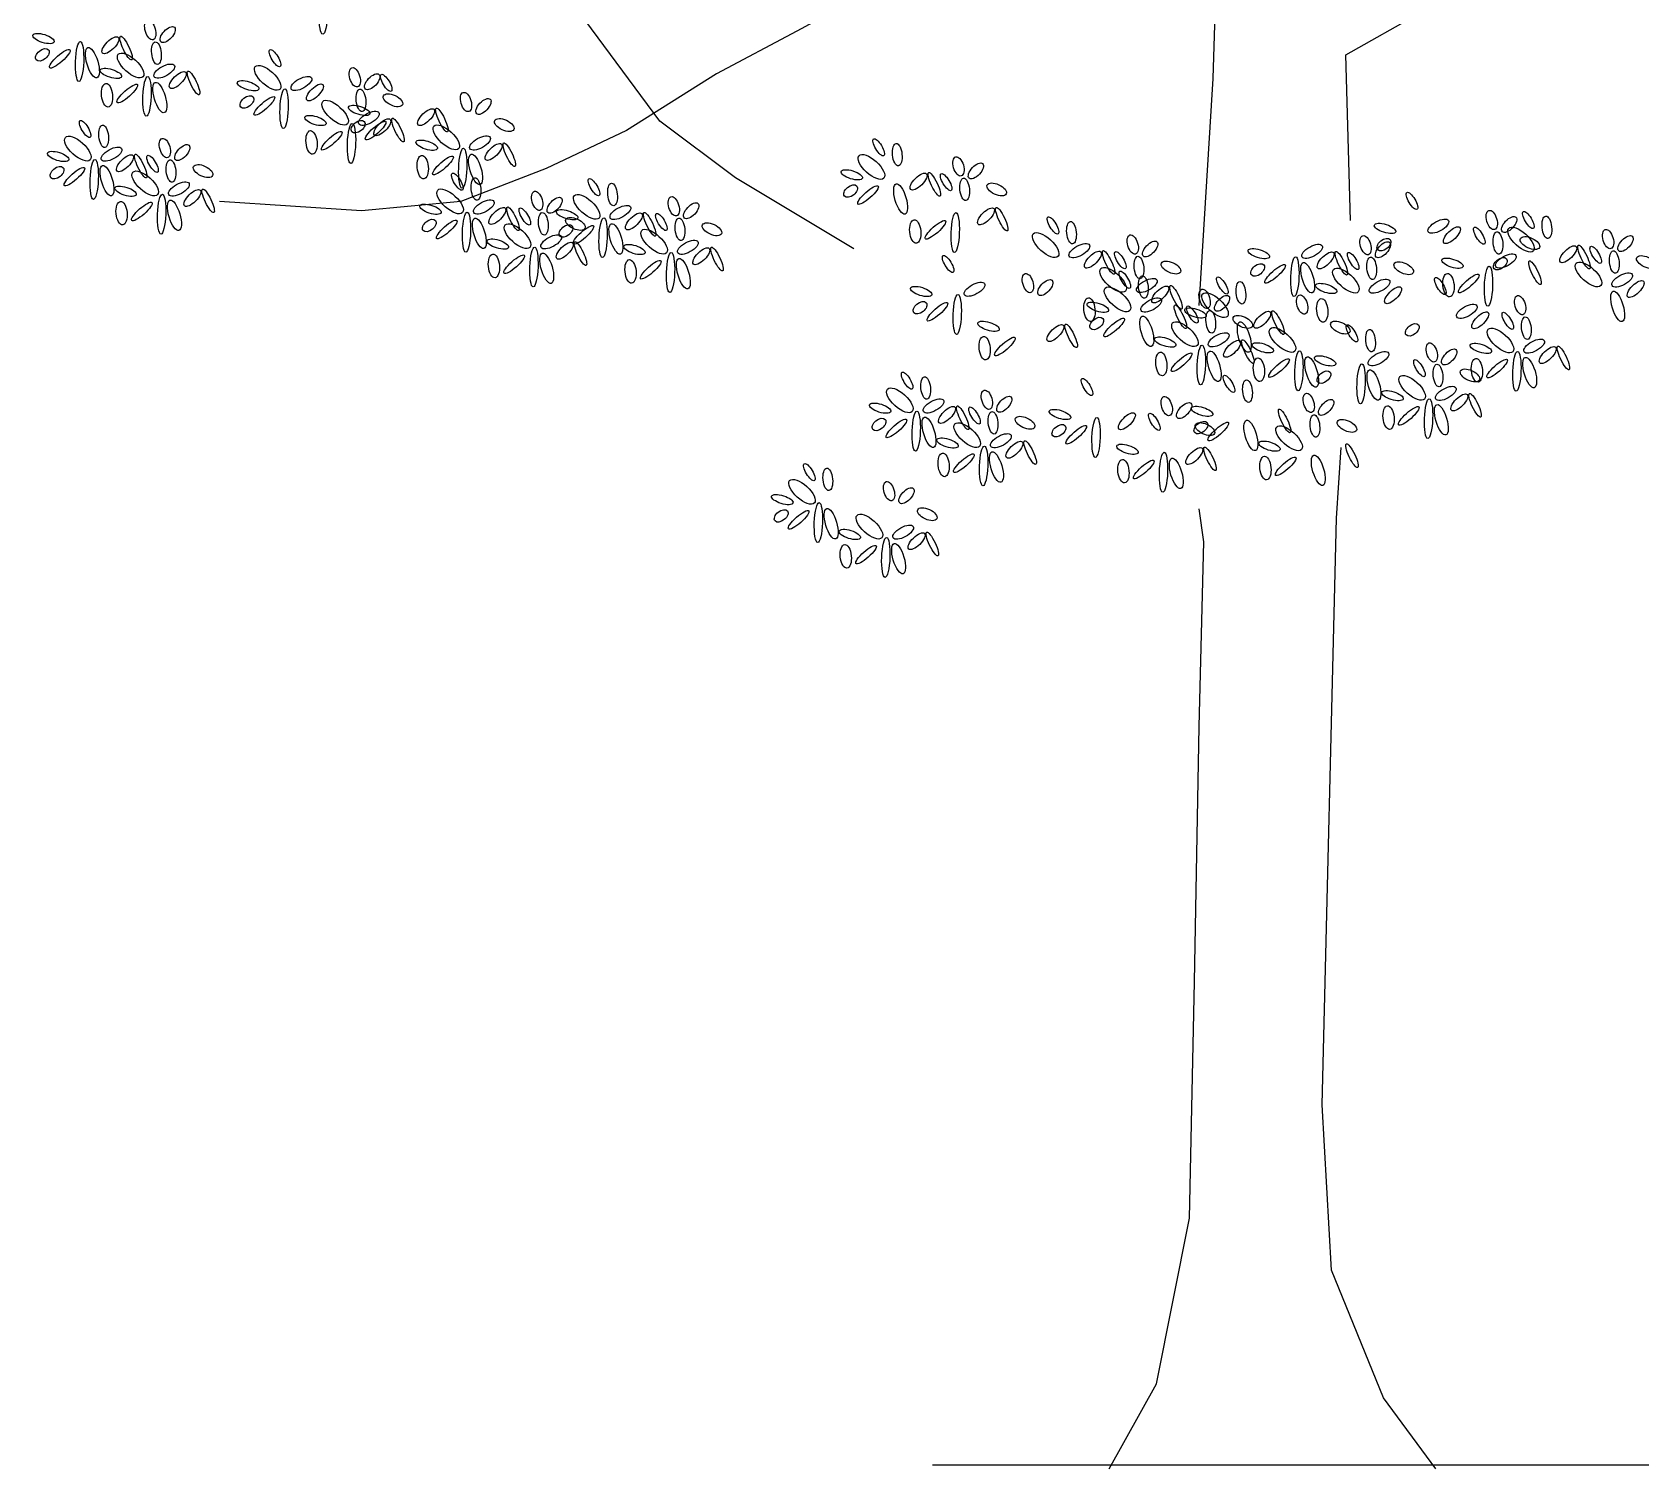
# Model space of a CAD drawing. Header units: millimetres. Extents: x -38686 to 870903, y -23218 to 232707.
# Drawn here: x 42512 to 45839, y 7247 to 10218 of the extents above; entities that cross this region are included whole.
import ezdxf

# ---------------------------------------------------------------- set-up
doc = ezdxf.new("R2010")
doc.units = ezdxf.units.MM
doc.header["$LTSCALE"] = 10
doc.layers.add('40 - Detail Outline', color=142, linetype='Continuous')

msp = doc.modelspace()

# ---------------------------------------------------------------- linework, layer by layer
at = {"layer": '40 - Detail Outline', "color": 250}
msp.add_line((44374.092, 7255.493), (50066.792, 7255.493), dxfattribs=at)
for points in [[(44925.434, 9653.049), (44954.791, 10122.541), (44964.577, 10455.098), (44974.363, 10650.719)], [(44915.648, 10552.909), (44729.714, 10523.565), (44563.352, 10474.66), (44367.633, 10415.973), (44308.917, 10337.725), (44093.625, 10220.352), (43927.263, 10132.322), (43741.33, 10014.949), (43574.968, 9936.701), (43398.82, 9868.233), (43193.315, 9848.671), (42899.735, 9868.233)], [(44211.057, 9770.422), (43966.407, 9917.139), (43809.832, 10034.511), (43643.47, 10259.476), (43506.466, 10357.287)], [(45228.799, 10171.447), (45385.375, 10259.476)], [(45238.585, 9829.109), (45228.799, 10171.447)], [(45414.733, 7246.905), (45307.087, 7393.621), (45199.441, 7657.71), (45179.869, 8000.048), (45209.227, 9212.901), (45219.013, 9359.617)], [(44739.5, 7246.905), (44837.36, 7422.964), (44905.862, 7765.302), (44915.648, 8254.356), (44925.434, 8782.534), (44935.22, 9163.996), (44925.434, 9232.463)]]:
    msp.add_lwpolyline(points, dxfattribs=at)
for centre, major_axis, ratio in [((43114.387, 10255.22), (1.529, 41.232), 0.20500745), ((42535.511, 10205.177), (-22.077, 6.968), 0.36538082), ((42756.276, 10222.597), (-5.81, 19.743), 0.51100826), ((42792.296, 10213.306), (-13.943, -15.097), 0.48303608), ((42533.187, 10171.498), (-12.781, -10.452), 0.60527555), ((42569.206, 10163.369), (20.915, 18.581), 0.24919164), ((42610.112, 10157.667), (1.529, 41.232), 0.20500745), ((42636.598, 10155.239), (-9.295, 31.356), 0.34975758), ((42673.78, 10191.241), (16.267, 16.259), 0.40395977), ((42706.314, 10185.434), (-11.619, 24.388), 0.23152073), ((42769.057, 10174.982), (-2.324, 23.227), 0.42226374), ((43014.223, 10164.53), (-10.457, 17.42), 0.33333377), ((42715.609, 10149.433), (-25.562, 23.227), 0.43068734), ((42785.324, 10137.819), (-20.915, -11.613), 0.43424884), ((42999.118, 10123.883), (-25.562, 23.227), 0.43068734), ((42674.942, 10133.174), (-22.077, 6.968), 0.36538082), ((42749.542, 10085.664), (1.529, 41.232), 0.20500745), ((42776.029, 10083.236), (-9.295, 31.356), 0.34975758), ((42813.211, 10119.238), (16.267, 16.259), 0.40395977), ((42845.744, 10113.431), (-11.619, 24.388), 0.23152073), ((42958.451, 10107.624), (-22.077, 6.968), 0.36538082), ((43068.834, 10112.27), (-20.915, -11.613), 0.43424884), ((43179.217, 10125.044), (-5.81, 19.743), 0.51100826), ((43215.236, 10115.754), (-13.943, -15.097), 0.48303608), ((43244.284, 10113.431), (-10.457, 17.42), 0.33333377), ((42666.808, 10087.882), (-2.324, 24.388), 0.46691768), ((42708.637, 10091.366), (20.915, 18.581), 0.24919164), ((42956.127, 10073.945), (-12.781, -10.452), 0.60527555), ((42992.147, 10065.816), (20.915, 18.581), 0.24919164), ((43033.052, 10060.114), (1.529, 41.232), 0.20500745), ((43096.72, 10093.688), (16.267, 16.259), 0.40395977), ((43138.549, 10051.88), (-25.562, 23.227), 0.43068734), ((43191.998, 10077.429), (-2.324, 23.227), 0.42226374), ((43258.228, 10077.429), (-19.753, 9.291), 0.49064662), ((43409.278, 10073.945), (-5.81, 19.743), 0.51100826), ((43445.297, 10064.655), (-13.943, -15.097), 0.48303608), ((43097.882, 10035.621), (-22.077, 6.968), 0.36538082), ((43188.512, 10056.525), (-22.077, 6.968), 0.36538082), ((43208.265, 10040.267), (-20.915, -11.613), 0.43424884), ((43326.781, 10042.589), (16.267, 16.259), 0.40395977), ((43359.315, 10036.783), (-11.619, 24.388), 0.23152073), ((42621.493, 10018.201), (-10.457, 17.42), 0.33333377), ((42659.837, 10003.104), (-2.324, 23.227), 0.42226374), ((43089.748, 9990.329), (-2.324, 24.388), 0.46691768), ((43131.578, 9993.813), (20.915, 18.581), 0.24919164), ((43172.483, 9988.111), (1.529, 41.232), 0.20500745), ((43186.188, 10022.846), (-12.781, -10.452), 0.60527555), ((43222.208, 10014.717), (20.915, 18.581), 0.24919164), ((43236.151, 10021.685), (16.267, 16.259), 0.40395977), ((43268.685, 10015.878), (-11.619, 24.388), 0.23152073), ((43368.61, 10000.781), (-25.562, 23.227), 0.43068734), ((43488.288, 10026.33), (-19.753, 9.291), 0.49064662), ((42606.388, 9977.554), (-25.562, 23.227), 0.43068734), ((42676.104, 9965.941), (-20.915, -11.613), 0.43424884), ((42786.486, 9978.715), (-5.81, 19.743), 0.51100826), ((42822.506, 9969.425), (-13.943, -15.097), 0.48303608), ((43327.943, 9984.522), (-22.077, 6.968), 0.36538082), ((43438.326, 9989.168), (-20.915, -11.613), 0.43424884), ((43466.212, 9970.586), (16.267, 16.259), 0.40395977), ((43498.746, 9964.779), (-11.619, 24.388), 0.23152073), ((44262.793, 9980.245), (-10.457, 17.42), 0.33333377), ((44301.137, 9965.148), (-2.324, 23.227), 0.42226374), ((42565.721, 9961.295), (-22.077, 6.968), 0.36538082), ((42640.322, 9913.785), (1.529, 41.232), 0.20500745), ((42703.99, 9947.359), (16.267, 16.259), 0.40395977), ((42736.524, 9941.553), (-11.619, 24.388), 0.23152073), ((42760.924, 9946.198), (-10.457, 17.42), 0.33333377), ((42799.267, 9931.1), (-2.324, 23.227), 0.42226374), ((43319.809, 9939.23), (-2.324, 24.388), 0.46691768), ((43361.639, 9942.714), (20.915, 18.581), 0.24919164), ((43402.544, 9937.012), (1.529, 41.232), 0.20500745), ((43429.03, 9934.584), (-9.295, 31.356), 0.34975758), ((44247.688, 9939.598), (-25.562, 23.227), 0.43068734), ((44427.787, 9940.759), (-5.81, 19.743), 0.51100826), ((44463.806, 9931.469), (-13.943, -15.097), 0.48303608), ((42563.397, 9927.616), (-12.781, -10.452), 0.60527555), ((42599.417, 9919.487), (20.915, 18.581), 0.24919164), ((42666.808, 9911.358), (-9.295, 31.356), 0.34975758), ((42745.819, 9905.551), (-25.562, 23.227), 0.43068734), ((42865.497, 9931.1), (-19.753, 9.291), 0.49064662), ((43391.479, 9909.02), (-10.457, 17.42), 0.33333377), ((43429.822, 9893.922), (-2.324, 23.227), 0.42226374), ((43673.983, 9897.725), (-10.457, 17.42), 0.33333377), ((44207.021, 9923.339), (-22.077, 6.968), 0.36538082), ((44345.29, 9909.403), (16.267, 16.259), 0.40395977), ((44377.824, 9903.596), (-11.619, 24.388), 0.23152073), ((44402.224, 9908.242), (-10.457, 17.42), 0.33333377), ((44440.568, 9893.144), (-2.324, 23.227), 0.42226374), ((42705.152, 9889.292), (-22.077, 6.968), 0.36538082), ((42779.753, 9841.782), (1.529, 41.232), 0.20500745), ((42815.534, 9893.938), (-20.915, -11.613), 0.43424884), ((42843.421, 9875.356), (16.267, 16.259), 0.40395977), ((42875.954, 9869.549), (-11.619, 24.388), 0.23152073), ((43376.374, 9868.373), (-25.562, 23.227), 0.43068734), ((43556.472, 9869.534), (-5.81, 19.743), 0.51100826), ((43658.878, 9857.078), (-25.562, 23.227), 0.43068734), ((43712.326, 9882.628), (-2.324, 23.227), 0.42226374), ((44204.697, 9889.66), (-12.781, -10.452), 0.60527555), ((44240.717, 9881.531), (20.915, 18.581), 0.24919164), ((44308.108, 9873.402), (-9.295, 31.356), 0.34975758), ((44506.798, 9893.144), (-19.753, 9.291), 0.49064662), ((45365.663, 9869.361), (-10.457, 17.42), 0.33333377), ((42697.018, 9844), (-2.324, 24.388), 0.46691768), ((42738.847, 9847.484), (20.915, 18.581), 0.24919164), ((42806.239, 9839.354), (-9.295, 31.356), 0.34975758), ((43335.706, 9852.114), (-22.077, 6.968), 0.36538082), ((43446.089, 9856.759), (-20.915, -11.613), 0.43424884), ((43473.975, 9838.178), (16.267, 16.259), 0.40395977), ((43506.509, 9832.371), (-11.619, 24.388), 0.23152073), ((43530.909, 9837.016), (-10.457, 17.42), 0.33333377), ((43592.491, 9860.243), (-13.943, -15.097), 0.48303608), ((43618.21, 9840.819), (-22.077, 6.968), 0.36538082), ((43728.593, 9845.465), (-20.915, -11.613), 0.43424884), ((43838.976, 9858.24), (-5.81, 19.743), 0.51100826), ((43874.996, 9848.949), (-13.943, -15.097), 0.48303608), ((44484.721, 9837.4), (16.267, 16.259), 0.40395977), ((44517.255, 9831.593), (-11.619, 24.388), 0.23152073), ((45530.656, 9829.875), (-5.81, 19.743), 0.51100826), ((45606.311, 9829.958), (-10.457, 17.42), 0.33333377), ((43333.382, 9818.435), (-12.781, -10.452), 0.60527555), ((43369.402, 9810.306), (20.915, 18.581), 0.24919164), ((43410.307, 9804.604), (1.529, 41.232), 0.20500745), ((43436.794, 9802.176), (-9.295, 31.356), 0.34975758), ((43515.804, 9796.369), (-25.562, 23.227), 0.43068734), ((43569.253, 9821.919), (-2.324, 23.227), 0.42226374), ((43615.886, 9807.14), (-12.781, -10.452), 0.60527555), ((43635.483, 9821.919), (-19.753, 9.291), 0.49064662), ((43651.906, 9799.011), (20.915, 18.581), 0.24919164), ((43692.811, 9793.309), (1.529, 41.232), 0.20500745), ((43719.298, 9790.882), (-9.295, 31.356), 0.34975758), ((43756.479, 9826.883), (16.267, 16.259), 0.40395977), ((43789.013, 9821.077), (-11.619, 24.388), 0.23152073), ((43813.414, 9825.722), (-10.457, 17.42), 0.33333377), ((43851.757, 9810.625), (-2.324, 23.227), 0.42226374), ((43917.987, 9810.625), (-19.753, 9.291), 0.49064662), ((44338.318, 9806.044), (-2.324, 24.388), 0.46691768), ((44380.148, 9809.528), (20.915, 18.581), 0.24919164), ((44421.053, 9803.826), (1.529, 41.232), 0.20500745), ((44623.197, 9818.664), (-10.457, 17.42), 0.33333377), ((44661.54, 9803.566), (-2.324, 23.227), 0.42226374), ((45309.89, 9812.455), (-22.077, 6.968), 0.36538082), ((45420.273, 9817.101), (-20.915, -11.613), 0.43424884), ((45448.159, 9798.519), (16.267, 16.259), 0.40395977), ((45505.093, 9797.358), (-10.457, 17.42), 0.33333377), ((45566.675, 9820.585), (-13.943, -15.097), 0.48303608), ((45591.206, 9789.311), (-25.562, 23.227), 0.43068734), ((45644.655, 9814.861), (-2.324, 23.227), 0.42226374), ((43475.137, 9780.111), (-22.077, 6.968), 0.36538082), ((43585.52, 9784.756), (-20.915, -11.613), 0.43424884), ((43613.406, 9766.175), (16.267, 16.259), 0.40395977), ((43645.94, 9760.368), (-11.619, 24.388), 0.23152073), ((43798.309, 9785.075), (-25.562, 23.227), 0.43068734), ((43868.024, 9773.462), (-20.915, -11.613), 0.43424884), ((44608.092, 9778.017), (-25.562, 23.227), 0.43068734), ((44677.807, 9766.403), (-20.915, -11.613), 0.43424884), ((44788.19, 9779.178), (-5.81, 19.743), 0.51100826), ((44824.21, 9769.887), (-13.943, -15.097), 0.48303608), ((45159.239, 9764.92), (-20.915, -11.613), 0.43424884), ((45269.622, 9777.695), (-5.81, 19.743), 0.51100826), ((45305.641, 9768.404), (-13.943, -15.097), 0.48303608), ((45307.566, 9778.776), (-12.781, -10.452), 0.60527555), ((45543.437, 9782.26), (-2.324, 23.227), 0.42226374), ((45609.667, 9782.26), (-19.753, 9.291), 0.49064662), ((45771.304, 9790.472), (-5.81, 19.743), 0.51100826), ((45807.324, 9781.182), (-13.943, -15.097), 0.48303608), ((43467.004, 9734.818), (-2.324, 24.388), 0.46691768), ((43508.833, 9738.302), (20.915, 18.581), 0.24919164), ((43549.738, 9732.601), (1.529, 41.232), 0.20500745), ((43576.224, 9730.173), (-9.295, 31.356), 0.34975758), ((43757.641, 9768.816), (-22.077, 6.968), 0.36538082), ((43749.508, 9723.524), (-2.324, 24.388), 0.46691768), ((43791.337, 9727.008), (20.915, 18.581), 0.24919164), ((43832.242, 9721.306), (1.529, 41.232), 0.20500745), ((43858.729, 9718.879), (-9.295, 31.356), 0.34975758), ((43895.91, 9754.88), (16.267, 16.259), 0.40395977), ((43928.444, 9749.073), (-11.619, 24.388), 0.23152073), ((44406.362, 9738.909), (-10.457, 17.42), 0.33333377), ((44705.693, 9747.822), (16.267, 16.259), 0.40395977), ((44738.227, 9742.015), (-11.619, 24.388), 0.23152073), ((44762.628, 9746.66), (-10.457, 17.42), 0.33333377), ((44800.971, 9731.563), (-2.324, 23.227), 0.42226374), ((45048.856, 9760.275), (-22.077, 6.968), 0.36538082), ((45123.457, 9712.765), (1.529, 41.232), 0.20500745), ((45187.125, 9746.339), (16.267, 16.259), 0.40395977), ((45219.659, 9740.532), (-11.619, 24.388), 0.23152073), ((45244.059, 9745.177), (-10.457, 17.42), 0.33333377), ((45282.403, 9730.08), (-2.324, 23.227), 0.42226374), ((45449.321, 9740.452), (-22.077, 6.968), 0.36538082), ((45548.215, 9739.373), (-12.781, -10.452), 0.60527555), ((45559.704, 9745.098), (-20.915, -11.613), 0.43424884), ((45688.808, 9759.116), (16.267, 16.259), 0.40395977), ((45721.342, 9753.31), (-11.619, 24.388), 0.23152073), ((45745.742, 9757.955), (-10.457, 17.42), 0.33333377), ((45784.086, 9742.857), (-2.324, 23.227), 0.42226374), ((45850.315, 9742.857), (-19.753, 9.291), 0.49064662), ((44571.355, 9699.424), (-5.81, 19.743), 0.51100826), ((44747.523, 9706.013), (-25.562, 23.227), 0.43068734), ((44771.81, 9706.297), (-10.457, 17.42), 0.33333377), ((44810.153, 9691.199), (-2.324, 23.227), 0.42226374), ((44867.201, 9731.563), (-19.753, 9.291), 0.49064662), ((45046.532, 9726.596), (-12.781, -10.452), 0.60527555), ((45082.552, 9718.466), (20.915, 18.581), 0.24919164), ((45149.943, 9710.337), (-9.295, 31.356), 0.34975758), ((45228.954, 9704.53), (-25.562, 23.227), 0.43068734), ((45348.633, 9730.08), (-19.753, 9.291), 0.49064662), ((45441.188, 9695.16), (-2.324, 24.388), 0.46691768), ((45483.017, 9698.644), (20.915, 18.581), 0.24919164), ((45523.922, 9692.942), (1.529, 41.232), 0.20500745), ((45620.124, 9720.709), (-11.619, 24.388), 0.23152073), ((45730.637, 9717.308), (-25.562, 23.227), 0.43068734), ((45800.352, 9705.695), (-20.915, -11.613), 0.43424884), ((44350.59, 9682.004), (-22.077, 6.968), 0.36538082), ((44460.973, 9686.649), (-20.915, -11.613), 0.43424884), ((44607.375, 9690.133), (-13.943, -15.097), 0.48303608), ((44756.705, 9665.65), (-25.562, 23.227), 0.43068734), ((44817.238, 9694.4), (-20.915, -11.613), 0.43424884), ((44845.124, 9675.819), (16.267, 16.259), 0.40395977), ((44877.658, 9670.012), (-11.619, 24.388), 0.23152073), ((44936.803, 9666.811), (-5.81, 19.743), 0.51100826), ((44958.397, 9653.777), (-25.562, 23.227), 0.43068734), ((44973.502, 9694.424), (-10.457, 17.42), 0.33333377), ((45011.845, 9679.327), (-2.324, 23.227), 0.42226374), ((45188.287, 9688.271), (-22.077, 6.968), 0.36538082), ((45298.67, 9692.917), (-20.915, -11.613), 0.43424884), ((45326.556, 9674.335), (16.267, 16.259), 0.40395977), ((45424.395, 9693.251), (-10.457, 17.42), 0.33333377), ((45791.057, 9651.111), (-9.295, 31.356), 0.34975758), ((45828.239, 9687.113), (16.267, 16.259), 0.40395977), ((44348.266, 9648.325), (-12.781, -10.452), 0.60527555), ((44384.286, 9640.195), (20.915, 18.581), 0.24919164), ((44425.191, 9634.494), (1.529, 41.232), 0.20500745), ((44698.722, 9644.462), (-2.324, 24.388), 0.46691768), ((44716.038, 9649.391), (-22.077, 6.968), 0.36538082), ((44826.42, 9654.036), (-20.915, -11.613), 0.43424884), ((44886.84, 9629.648), (-11.619, 24.388), 0.23152073), ((44917.729, 9637.518), (-22.077, 6.968), 0.36538082), ((44911.241, 9634.293), (-10.457, 17.42), 0.33333377), ((44972.823, 9657.52), (-13.943, -15.097), 0.48303608), ((45138.495, 9654.939), (-5.81, 19.743), 0.51100826), ((45180.153, 9642.979), (-2.324, 24.388), 0.46691768), ((45479.006, 9640.991), (-20.915, -11.613), 0.43424884), ((45589.388, 9653.766), (-5.81, 19.743), 0.51100826), ((44490.021, 9610.001), (-22.077, 6.968), 0.36538082), ((44628.29, 9596.064), (16.267, 16.259), 0.40395977), ((44660.824, 9590.258), (-11.619, 24.388), 0.23152073), ((44713.714, 9615.712), (-12.781, -10.452), 0.60527555), ((44749.733, 9607.582), (20.915, 18.581), 0.24919164), ((44817.125, 9599.453), (-9.295, 31.356), 0.34975758), ((44896.136, 9593.646), (-25.562, 23.227), 0.43068734), ((44949.584, 9619.196), (-2.324, 23.227), 0.42226374), ((45015.814, 9619.196), (-19.753, 9.291), 0.49064662), ((45018.817, 9587.581), (-9.295, 31.356), 0.34975758), ((45055.998, 9623.582), (16.267, 16.259), 0.40395977), ((45088.532, 9617.776), (-11.619, 24.388), 0.23152073), ((45217.506, 9607.323), (-19.753, 9.291), 0.49064662), ((45366.299, 9602.667), (-12.781, -10.452), 0.60527555), ((45506.892, 9622.41), (16.267, 16.259), 0.40395977), ((45563.826, 9621.248), (-10.457, 17.42), 0.33333377), ((45602.17, 9606.151), (-2.324, 23.227), 0.42226374), ((44481.887, 9564.708), (-2.324, 24.388), 0.46691768), ((44523.717, 9568.192), (20.915, 18.581), 0.24919164), ((44855.469, 9577.388), (-22.077, 6.968), 0.36538082), ((44965.851, 9582.033), (-20.915, -11.613), 0.43424884), ((44993.737, 9563.452), (16.267, 16.259), 0.40395977), ((45026.271, 9557.645), (-11.619, 24.388), 0.23152073), ((45097.828, 9581.774), (-25.562, 23.227), 0.43068734), ((45241.671, 9595.413), (-10.457, 17.42), 0.33333377), ((45280.015, 9580.315), (-2.324, 23.227), 0.42226374), ((45548.721, 9580.601), (-25.562, 23.227), 0.43068734), ((45618.437, 9568.988), (-20.915, -11.613), 0.43424884), ((44847.335, 9532.095), (-2.324, 24.388), 0.46691768), ((44889.164, 9535.579), (20.915, 18.581), 0.24919164), ((44930.069, 9529.878), (1.529, 41.232), 0.20500745), ((44956.556, 9527.45), (-9.295, 31.356), 0.34975758), ((45057.16, 9565.515), (-22.077, 6.968), 0.36538082), ((45131.761, 9518.005), (1.529, 41.232), 0.20500745), ((45158.248, 9515.577), (-9.295, 31.356), 0.34975758), ((45185.899, 9538.507), (-22.077, 6.968), 0.36538082), ((45296.282, 9543.152), (-20.915, -11.613), 0.43424884), ((45406.665, 9555.927), (-5.81, 19.743), 0.51100826), ((45442.684, 9546.636), (-13.943, -15.097), 0.48303608), ((45508.054, 9564.342), (-22.077, 6.968), 0.36538082), ((45582.655, 9516.833), (1.529, 41.232), 0.20500745), ((45646.323, 9550.406), (16.267, 16.259), 0.40395977), ((45678.857, 9544.6), (-11.619, 24.388), 0.23152073), ((44321.526, 9497.574), (-10.457, 17.42), 0.33333377), ((45049.027, 9520.223), (-2.324, 24.388), 0.46691768), ((45090.856, 9523.707), (20.915, 18.581), 0.24919164), ((45183.575, 9504.828), (-12.781, -10.452), 0.60527555), ((45260.5, 9490.997), (1.529, 41.232), 0.20500745), ((45286.986, 9488.569), (-9.295, 31.356), 0.34975758), ((45381.102, 9523.409), (-10.457, 17.42), 0.33333377), ((45419.446, 9508.312), (-2.324, 23.227), 0.42226374), ((45485.675, 9508.312), (-19.753, 9.291), 0.49064662), ((45499.92, 9519.05), (-2.324, 24.388), 0.46691768), ((45541.75, 9522.534), (20.915, 18.581), 0.24919164), ((45609.141, 9514.405), (-9.295, 31.356), 0.34975758), ((44306.421, 9456.927), (-25.562, 23.227), 0.43068734), ((44359.87, 9482.477), (-2.324, 23.227), 0.42226374), ((44693.5, 9484.529), (-10.457, 17.42), 0.33333377), ((44987.163, 9491.051), (-10.457, 17.42), 0.33333377), ((45025.507, 9475.954), (-2.324, 23.227), 0.42226374), ((45365.997, 9482.763), (-25.562, 23.227), 0.43068734), ((45435.713, 9471.149), (-20.915, -11.613), 0.43424884), ((44265.754, 9440.668), (-22.077, 6.968), 0.36538082), ((44376.137, 9445.314), (-20.915, -11.613), 0.43424884), ((44486.519, 9458.088), (-5.81, 19.743), 0.51100826), ((44522.539, 9448.798), (-13.943, -15.097), 0.48303608), ((44858.493, 9445.043), (-5.81, 19.743), 0.51100826), ((44894.513, 9435.752), (-13.943, -15.097), 0.48303608), ((45152.156, 9451.566), (-5.81, 19.743), 0.51100826), ((45188.176, 9442.275), (-13.943, -15.097), 0.48303608), ((45325.33, 9466.504), (-22.077, 6.968), 0.36538082), ((45399.931, 9418.994), (1.529, 41.232), 0.20500745), ((45426.417, 9416.566), (-9.295, 31.356), 0.34975758), ((45463.599, 9452.568), (16.267, 16.259), 0.40395977), ((45496.133, 9446.761), (-11.619, 24.388), 0.23152073), ((44263.43, 9406.989), (-12.781, -10.452), 0.60527555), ((44299.45, 9398.86), (20.915, 18.581), 0.24919164), ((44340.355, 9393.158), (1.529, 41.232), 0.20500745), ((44366.841, 9390.731), (-9.295, 31.356), 0.34975758), ((44404.023, 9426.732), (16.267, 16.259), 0.40395977), ((44436.557, 9420.925), (-11.619, 24.388), 0.23152073), ((44460.957, 9425.571), (-10.457, 17.42), 0.33333377), ((44499.301, 9410.473), (-2.324, 23.227), 0.42226374), ((44565.53, 9410.473), (-19.753, 9.291), 0.49064662), ((44637.727, 9427.623), (-22.077, 6.968), 0.36538082), ((44712.328, 9380.113), (1.529, 41.232), 0.20500745), ((44775.996, 9413.687), (16.267, 16.259), 0.40395977), ((44832.931, 9412.526), (-10.457, 17.42), 0.33333377), ((44931.391, 9434.146), (-22.077, 6.968), 0.36538082), ((45032.478, 9384.208), (-9.295, 31.356), 0.34975758), ((45102.194, 9414.403), (-11.619, 24.388), 0.23152073), ((45164.937, 9403.951), (-2.324, 23.227), 0.42226374), ((45231.167, 9403.951), (-19.753, 9.291), 0.49064662), ((45317.196, 9421.211), (-2.324, 24.388), 0.46691768), ((45359.026, 9424.695), (20.915, 18.581), 0.24919164), ((44445.852, 9384.924), (-25.562, 23.227), 0.43068734), ((44515.567, 9373.31), (-20.915, -11.613), 0.43424884), ((44635.404, 9393.944), (-12.781, -10.452), 0.60527555), ((44671.423, 9385.815), (20.915, 18.581), 0.24919164), ((44929.067, 9400.467), (-12.781, -10.452), 0.60527555), ((44937.504, 9397.428), (-19.753, 9.291), 0.49064662), ((44965.086, 9392.337), (20.915, 18.581), 0.24919164), ((45111.489, 9378.401), (-25.562, 23.227), 0.43068734), ((44405.185, 9368.665), (-22.077, 6.968), 0.36538082), ((44479.786, 9321.155), (1.529, 41.232), 0.20500745), ((44506.272, 9318.727), (-9.295, 31.356), 0.34975758), ((44543.454, 9354.729), (16.267, 16.259), 0.40395977), ((44575.988, 9348.922), (-11.619, 24.388), 0.23152073), ((44777.158, 9355.62), (-22.077, 6.968), 0.36538082), ((44851.759, 9308.11), (1.529, 41.232), 0.20500745), ((44915.427, 9341.684), (16.267, 16.259), 0.40395977), ((44947.961, 9335.877), (-11.619, 24.388), 0.23152073), ((45070.822, 9362.142), (-22.077, 6.968), 0.36538082), ((45241.624, 9342.4), (-11.619, 24.388), 0.23152073), ((44119.225, 9308.419), (-10.457, 17.42), 0.33333377), ((44157.568, 9293.322), (-2.324, 23.227), 0.42226374), ((44397.051, 9323.373), (-2.324, 24.388), 0.46691768), ((44438.88, 9326.857), (20.915, 18.581), 0.24919164), ((44769.025, 9310.328), (-2.324, 24.388), 0.46691768), ((44810.854, 9313.812), (20.915, 18.581), 0.24919164), ((44878.246, 9305.682), (-9.295, 31.356), 0.34975758), ((45062.688, 9316.85), (-2.324, 24.388), 0.46691768), ((45104.517, 9320.334), (20.915, 18.581), 0.24919164), ((45171.909, 9312.205), (-9.295, 31.356), 0.34975758), ((44104.12, 9267.772), (-25.562, 23.227), 0.43068734), ((44284.218, 9268.933), (-5.81, 19.743), 0.51100826), ((44063.452, 9251.513), (-22.077, 6.968), 0.36538082), ((44320.238, 9259.643), (-13.943, -15.097), 0.48303608), ((44061.128, 9217.834), (-12.781, -10.452), 0.60527555), ((44097.148, 9209.705), (20.915, 18.581), 0.24919164), ((44138.053, 9204.003), (1.529, 41.232), 0.20500745), ((44164.54, 9201.576), (-9.295, 31.356), 0.34975758), ((44243.551, 9195.769), (-25.562, 23.227), 0.43068734), ((44363.229, 9221.318), (-19.753, 9.291), 0.49064662), ((44202.883, 9179.51), (-22.077, 6.968), 0.36538082), ((44313.266, 9184.156), (-20.915, -11.613), 0.43424884), ((44341.152, 9165.574), (16.267, 16.259), 0.40395977), ((44373.686, 9159.767), (-11.619, 24.388), 0.23152073), ((44194.75, 9134.218), (-2.324, 24.388), 0.46691768), ((44236.579, 9137.702), (20.915, 18.581), 0.24919164), ((44277.484, 9132), (1.529, 41.232), 0.20500745), ((44303.971, 9129.572), (-9.295, 31.356), 0.34975758)]:
    msp.add_ellipse(centre, major_axis=major_axis, ratio=ratio, dxfattribs=at)

doc.saveas('drawing.dxf')
